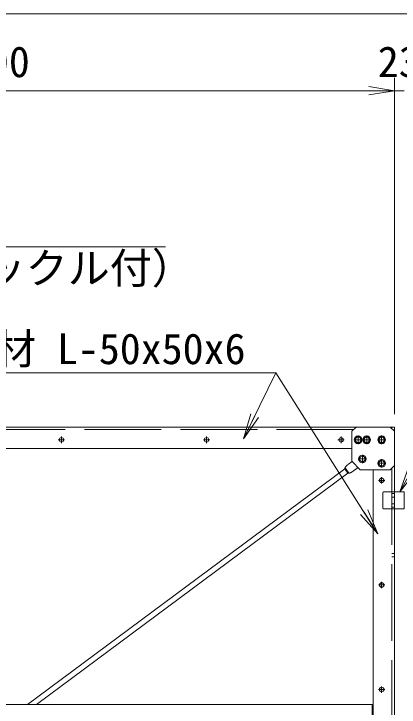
# Model space of a CAD drawing. Units: millimetres, scale not verified. Extents: x -6300 to 6300, y -4455 to 4455.
# Drawn here: x -2952 to -2050, y 698 to 2323 of the extents above; entities that cross this region are included whole.
import ezdxf
from ezdxf.enums import TextEntityAlignment as Align

# ---------------------------------------------------------------- set-up
doc = ezdxf.new("R2010")
doc.units = ezdxf.units.MM
doc.header["$LTSCALE"] = 30
doc.linetypes.add('DASHED', pattern=[7.5, 6, -1.5])
doc.linetypes.add('USER1', pattern=[50.8, 31.75, -6.35, 6.35, -6.35])
for name, color, linetype, lineweight in [('0-0_D-STR1', 1, 'Continuous', 18), ('0-1_D-BMK', 2, 'USER1', 13), ('0-5_D-STR3', 3, 'Continuous', 13), ('0-7_D-STR-TXT', 7, 'Continuous', 9), ('0-8_D-STR-DIM', 7, 'Continuous', 9), ('0-9_0', 7, 'Continuous', 9)]:
    doc.layers.add(name, color=color, linetype=linetype, lineweight=lineweight)
doc.styles.add('ＭＳ ゴシック', font='')
doc.styles.get('ＭＳ ゴシック').set_extended_font_data('MS Gothic')

# ---------------------------------------------------------------- blocks, each defined once
blk = doc.blocks.new('_Open')
at = {"layer": '0-9_0'}
blk.add_line((-30, 5), (0, 0), dxfattribs=at)
blk.add_lwpolyline([(-30, -5), (0, 0), (-30, 0)], dxfattribs=at)
blk = doc.blocks.new('U52')
at = {"layer": '0-1_D-BMK'}
for p, q in [((300, 0), (-300, 0)), ((0, -300), (0, 300))]:
    blk.add_line(p, q, dxfattribs=at)
at = {"layer": '0-5_D-STR3'}
blk.add_lwpolyline([(194.9, 112.5), (0, 225), (-194.9, 112.5), (-194.9, -112.5), (0, -225), (194.9, -112.5)], close=True, dxfattribs=at)
for radius in [270, 194.9]:
    blk.add_circle((0, 0), radius, dxfattribs=at)
blk = doc.blocks.new('U71')
at = {"layer": '0-5_D-STR3'}
blk.add_line((2700, -2400), (2100, -3000), dxfattribs=at)
blk.add_lwpolyline([(2700, -2400), (2700, -300), (2400, 0), (0, 0), (-300, -300), (-300, -2700), (0, -3000), (2100, -3000)], dxfattribs=at)
at = {"layer": '0-8_D-STR-DIM'}
for p in [(600, -900), (1650.1, -900), (2250.1, -900), (1956.2, -2243.8), (600, -2550)]:
    blk.add_blockref('U52', p, dxfattribs=at)

msp = doc.modelspace()

# ---------------------------------------------------------------- linework, layer by layer
at = {"layer": '0-0_D-STR1'}
for p, q in [((-2151.01, 1354.73), (-3871.01, 1354.73)), ((-2071.01, 1354.73), (-2061.01, 1354.73)), ((-2061.01, 1354.73), (-2061.01, 1344.73)), ((-2161.01, 1304.73), (-3861.01, 1304.73)), ((-2111.01, 1254.73), (-2111.01, 646.73)), ((-2061.01, 1264.73), (-2061.01, 646.73)), ((-2111.01, 704.73), (-3910.72, 704.73)), ((-2113.01, 704.73), (-2113.01, 646.73))]:
    msp.add_line(p, q, dxfattribs=at)
at = {"layer": '0-0_D-STR1', "linetype": 'DASHED'}
for p, q in [((-2157.01, 1348.73), (-3865.01, 1348.73)), ((-2067.01, 1354.73), (-2067.01, 1350.73)), ((-2067.01, 1258.73), (-2067.01, 646.73)), ((-2061.01, 1198.73), (-2067.01, 1198.73)), ((-2061.01, 1190.73), (-2067.01, 1190.73)), ((-2061.01, 1174.73), (-2067.01, 1174.73)), ((-2061.01, 1166.73), (-2067.01, 1166.73)), ((-2061.01, 1058.73), (-2067.01, 1058.73)), ((-2061.01, 1050.73), (-2067.01, 1050.73))]:
    msp.add_line(p, q, dxfattribs=at)
at = {"layer": '0-1_D-BMK'}
for p, q in [((-2841.01, 1332.17), (-2841.01, 1317.29)), ((-2501.01, 1332.17), (-2501.01, 1317.29)), ((-2186.01, 1332.17), (-2186.01, 1317.29)), ((-2848.45, 1324.73), (-2833.57, 1324.73)), ((-2508.45, 1324.73), (-2493.57, 1324.73)), ((-2193.45, 1324.73), (-2178.57, 1324.73)), ((-2091.01, 1237.17), (-2091.01, 1222.29)), ((-2098.45, 1229.73), (-2083.57, 1229.73)), ((-2091.01, 992.17), (-2091.01, 977.29)), ((-2098.45, 984.73), (-2083.57, 984.73)), ((-2098.45, 739.73), (-2083.57, 739.73)), ((-2091.01, 747.17), (-2091.01, 732.29))]:
    msp.add_line(p, q, dxfattribs=at)
at = {"layer": '0-5_D-STR3'}
for p, q in [((-2160.37, 1274.09), (-2168.46, 1268.08)), ((-2920.69, 704.73), (-2177.52, 1256.8)), ((-2177.52, 1256.8), (-2169.95, 1246.61)), ((-2176.79, 1259.17), (-2167.47, 1246.63)), ((-2146.07, 1259.8), (-2156.53, 1252.03)), ((-2899.4, 704.73), (-2169.95, 1246.61)), ((-2061.01, 1162.73), (-2038.01, 1162.73))]:
    msp.add_line(p, q, dxfattribs=at)
at = {"layer": '0-5_D-STR3', "linetype": 'DASHED'}
for p, q in [((-2086.01, 1202.73), (-2061.01, 1202.73)), ((-2088.01, 1164.73), (-2088.01, 1200.73)), ((-2061.01, 1162.73), (-2086.01, 1162.73))]:
    msp.add_line(p, q, dxfattribs=at)
at = {"layer": '0-5_D-STR3'}
for points in [[(-2172.33, 1264.68), (-2172.15, 1264.85), (-2171.97, 1265.02), (-2171.79, 1265.19), (-2171.6, 1265.35), (-2171.42, 1265.52), (-2171.24, 1265.68), (-2171.05, 1265.85), (-2170.87, 1266.01), (-2170.69, 1266.18), (-2170.51, 1266.34), (-2170.32, 1266.5), (-2170.14, 1266.66), (-2169.95, 1266.82), (-2169.77, 1266.98), (-2169.58, 1267.14), (-2169.4, 1267.3), (-2169.21, 1267.46), (-2169.02, 1267.61), (-2168.84, 1267.77), (-2168.65, 1267.93), (-2168.46, 1268.08)], [(-2177.52, 1256.8), (-2177.45, 1257.04), (-2177.38, 1257.28), (-2177.32, 1257.51), (-2177.25, 1257.75), (-2177.18, 1257.99), (-2177.11, 1258.23), (-2177.03, 1258.46), (-2176.96, 1258.7), (-2176.88, 1258.93), (-2176.79, 1259.16), (-2176.7, 1259.38), (-2176.61, 1259.61), (-2176.5, 1259.83), (-2176.39, 1260.05), (-2176.28, 1260.26), (-2176.16, 1260.47), (-2176.03, 1260.68), (-2175.89, 1260.88), (-2175.76, 1261.08), (-2175.61, 1261.28), (-2175.46, 1261.48), (-2175.31, 1261.67), (-2175.15, 1261.86), (-2174.99, 1262.05), (-2174.83, 1262.23), (-2174.66, 1262.42), (-2174.49, 1262.6), (-2174.32, 1262.78), (-2174.15, 1262.96), (-2173.97, 1263.14), (-2173.79, 1263.31), (-2173.61, 1263.49), (-2173.43, 1263.66), (-2173.25, 1263.83), (-2173.06, 1264), (-2172.88, 1264.17), (-2172.7, 1264.34), (-2172.52, 1264.51), (-2172.33, 1264.68)], [(-2160.91, 1249.3), (-2160.69, 1249.43), (-2160.48, 1249.55), (-2160.27, 1249.68), (-2160.05, 1249.81), (-2159.84, 1249.93), (-2159.63, 1250.06), (-2159.42, 1250.19), (-2159.21, 1250.31), (-2159, 1250.44), (-2158.79, 1250.57), (-2158.58, 1250.7), (-2158.38, 1250.83), (-2158.17, 1250.96), (-2157.96, 1251.09), (-2157.76, 1251.22), (-2157.55, 1251.35), (-2157.35, 1251.49), (-2157.14, 1251.62), (-2156.94, 1251.76), (-2156.74, 1251.89), (-2156.53, 1252.03)], [(-2169.95, 1246.61), (-2169.7, 1246.61), (-2169.45, 1246.6), (-2169.21, 1246.6), (-2168.96, 1246.6), (-2168.71, 1246.59), (-2168.47, 1246.59), (-2168.22, 1246.6), (-2167.97, 1246.6), (-2167.73, 1246.61), (-2167.48, 1246.63), (-2167.24, 1246.65), (-2167, 1246.68), (-2166.76, 1246.71), (-2166.52, 1246.75), (-2166.28, 1246.8), (-2166.04, 1246.86), (-2165.81, 1246.92), (-2165.57, 1246.99), (-2165.34, 1247.06), (-2165.11, 1247.14), (-2164.88, 1247.23), (-2164.65, 1247.32), (-2164.42, 1247.41), (-2164.2, 1247.51), (-2163.97, 1247.62), (-2163.75, 1247.72), (-2163.52, 1247.83), (-2163.3, 1247.95), (-2163.08, 1248.06), (-2162.86, 1248.18), (-2162.64, 1248.3), (-2162.42, 1248.42), (-2162.2, 1248.55), (-2161.98, 1248.67), (-2161.77, 1248.8), (-2161.55, 1248.92), (-2161.33, 1249.05), (-2161.12, 1249.17), (-2160.91, 1249.3)], [(-2061.01, 1202.73), (-2038.01, 1202.73), (-2038.01, 1162.73)]]:
    msp.add_lwpolyline(points, dxfattribs=at)
for centre in [(-2841.01, 1324.73), (-2501.01, 1324.73), (-2186.01, 1324.73), (-2091.01, 1229.73), (-2091.01, 984.73), (-2091.01, 739.73)]:
    msp.add_circle(centre, 5.25, dxfattribs=at)
at = {"layer": '0-5_D-STR3', "linetype": 'DASHED'}
for centre, start, end in [((-2086.01, 1200.73), 90, 180), ((-2086.01, 1164.73), 180, 270)]:
    msp.add_arc(centre, 2, start, end, dxfattribs=at)
at = {"layer": '0-7_D-STR-TXT'}
for points in [[(-2597.59, 1776.98), (-3620.71, 1776.98), (-3743.66, 1621.69)], [(-3115.92, 1482.05), (-2338.66, 1482.05), (-2101.14, 1106.25)]]:
    msp.add_lwpolyline(points, dxfattribs=at)
at = {"layer": '0-8_D-STR-DIM'}
for p, q in [((-3989.51, 2322.76), (-109.51, 2322.76)), ((-2061.01, 1384.73), (-2061.01, 2172.77)), ((-2061.01, 1384.73), (-2061.01, 2172.77)), ((-3901.01, 2142.77), (-2121.01, 2142.77)), ((-2121.01, 2142.77), (-2181.01, 2142.77)), ((-2061.01, 2142.77), (-2038.01, 2142.77)), ((-2338.66, 1482.05), (-2413.58, 1328.98))]:
    msp.add_line(p, q, dxfattribs=at)

# ---------------------------------------------------------------- block references
at = {"layer": '0-7_D-STR-TXT', "xscale": 2, "yscale": 2}
for p, rotation in [((-2048.01, 1202.73), 241.64603), ((-2100.07, 1104.56), 302.29447)]:
    msp.add_blockref('_Open', p, dxfattribs=dict(at, rotation=rotation))
at = {"layer": '0-8_D-STR-DIM'}
for name, p, xscale, yscale in [('_Open', (-2061.01, 2142.77), 2, 2), ('_Open', (-2061.01, 2142.77), 2, 2), ('U71', (-2071.01, 1354.73), -0.03333333, 0.03333333)]:
    msp.add_blockref(name, p, dxfattribs=dict(at, xscale=xscale, yscale=yscale))
at = {"layer": '0-8_D-STR-DIM', "xscale": 2, "yscale": 2, "rotation": 243.92233}
msp.add_blockref('_Open', (-2414.45, 1327.18), dxfattribs=at)

# ---------------------------------------------------------------- texts
at = {"layer": '0-7_D-STR-TXT', "style": 'ＭＳ ゴシック'}
for s, p in [('（M18ターンバックル付）', (-3662.16, 1669.25)), ('枠材 L-50x50x6', (-3097.37, 1480.4))]:
    msp.add_text(s, height=72.14, dxfattribs=at).set_placement(p, align=Align.BOTTOM_LEFT)
at = {"layer": '0-8_D-STR-DIM', "style": 'ＭＳ ゴシック'}
for s, p in [('1900', (-3111.36, 2152.89)), ('23', (-2099.96, 2152.89))]:
    msp.add_text(s, height=72.14, dxfattribs=at).set_placement(p, align=Align.BOTTOM_LEFT)

doc.saveas('drawing.dxf')
